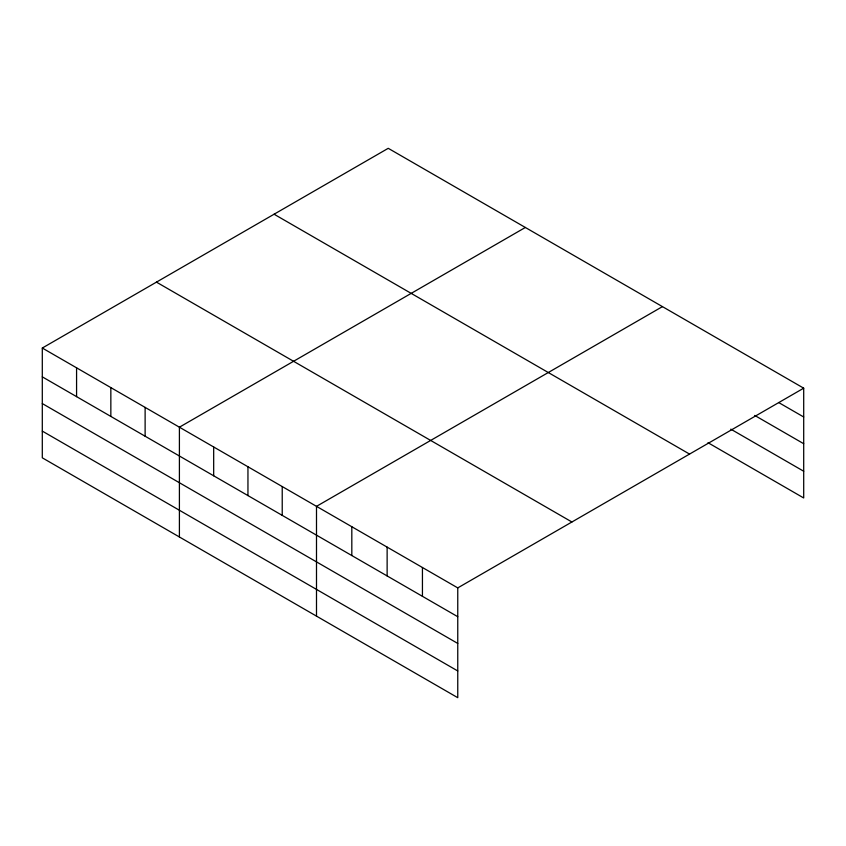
<?xml version="1.0" encoding="UTF-8"?>
<svg xmlns="http://www.w3.org/2000/svg" width="846" height="846" viewBox="0 0 846 846"><rect width="100%" height="100%" fill="white"/><g stroke="black" fill="none" stroke-linecap="round" stroke-linejoin="round"><path stroke-width="1.27" d="M457.76 643.436L457.76 587.896L42.3 348.034L42.3 457.823L457.76 697.686L457.76 643.436L42.3 403.574M708.007 442.712L803.7 497.966L803.7 388.177L388.24 148.314L42.3 348.034M525.345 227.468L179.405 427.198L179.405 536.977M662.439 306.622L316.499 506.352L316.499 616.131M457.76 587.896L803.7 388.177M778.637 402.516L803.7 416.983M754.717 415.428L803.7 443.706M730.796 429.144L803.7 471.243M274.083 214.218L689.543 454.08M156.457 282.13L571.917 521.993M42.3 376.851L457.76 616.713M42.3 431.1L457.76 670.963M422.44 567.507L422.44 596.324M387.13 547.129L387.13 575.936M351.82 526.741L351.82 555.547M282.226 486.556L282.226 515.373M247.952 466.77L247.952 495.587M213.678 446.984L213.678 475.79M145.121 407.402L145.121 436.219M110.847 387.616L110.847 416.422M76.574 367.83L76.574 396.637"/></g></svg>
